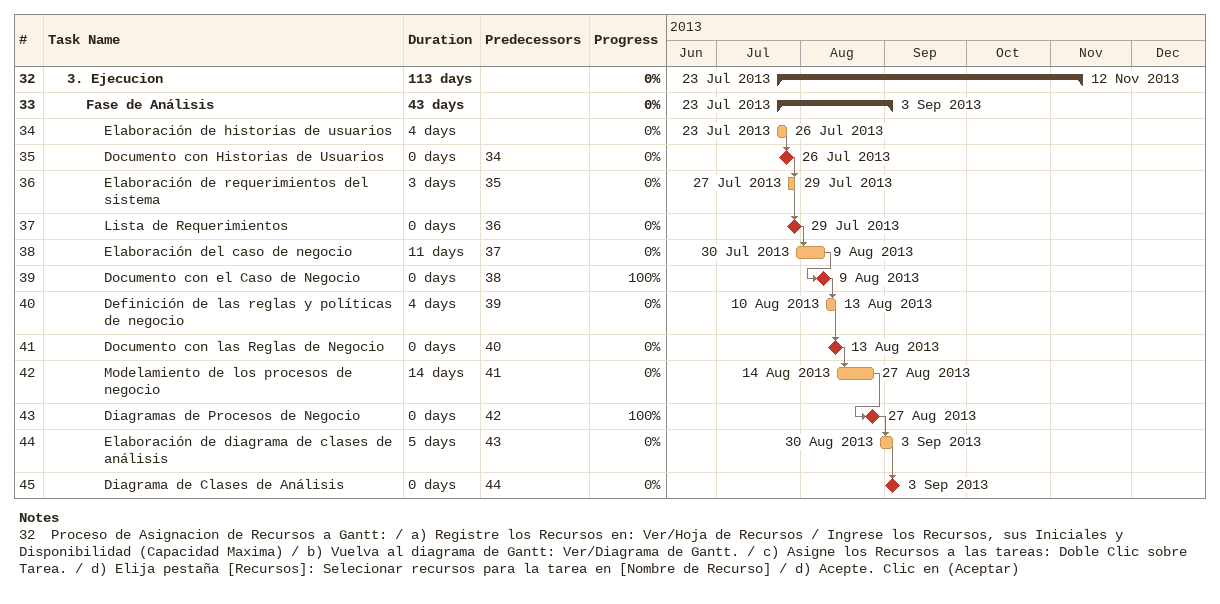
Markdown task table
| ID | Level | Task | Duration | Start | Finish | Predecessors | % complete |
|---|---|---|---|---|---|---|---|
| 32 | 2 | **3. Ejecucion** | 113d | 2013-07-23 | 2013-11-12 |  | 0 |
| 33 | 3 | **Fase de Análisis** | 43d | 2013-07-23 | 2013-09-03 |  | 0 |
| 34 | 4 | Elaboración de historias de usuarios | 4d | 2013-07-23 | 2013-07-26 |  | 0 |
| 35 | 4 | Documento con Historias de Usuarios | 0d | 2013-07-26 | 2013-07-26 | 34 | 0 |
| 36 | 4 | Elaboración de requerimientos del sistema | 3d | 2013-07-27 | 2013-07-29 | 35 | 0 |
| 37 | 4 | Lista de Requerimientos | 0d | 2013-07-29 | 2013-07-29 | 36 | 0 |
| 38 | 4 | Elaboración del caso de negocio | 11d | 2013-07-30 | 2013-08-09 | 37 | 0 |
| 39 | 4 | Documento con el Caso de Negocio | 0d | 2013-08-09 | 2013-08-09 | 38 | 100 |
| 40 | 4 | Definición de las reglas y políticas de negocio | 4d | 2013-08-10 | 2013-08-13 | 39 | 0 |
| 41 | 4 | Documento con las Reglas de Negocio | 0d | 2013-08-13 | 2013-08-13 | 40 | 0 |
| 42 | 4 | Modelamiento de los procesos de negocio | 14d | 2013-08-14 | 2013-08-27 | 41 | 0 |
| 43 | 4 | Diagramas de Procesos de Negocio | 0d | 2013-08-27 | 2013-08-27 | 42 | 100 |
| 44 | 4 | Elaboración de diagrama de clases de análisis | 5d | 2013-08-30 | 2013-09-03 | 43 | 0 |
| 45 | 4 | Diagrama de Clases de Análisis | 0d | 2013-09-03 | 2013-09-03 | 44 | 0 |

Notes
- 32: Proceso de Asignacion de Recursos a Gantt: / a) Registre los Recursos en: Ver/Hoja de Recursos / Ingrese los Recursos, sus Iniciales y Disponibilidad (Capacidad Maxima) / b) Vuelva al diagrama de Gantt: Ver/Diagrama de Gantt. / c) Asigne los Recursos a las tareas: Doble Clic sobre Tarea. / d) Elija pestaña [Recursos]: Selecionar recursos para la tarea en [Nombre de Recurso] / d) Acepte. Clic en (Aceptar)
